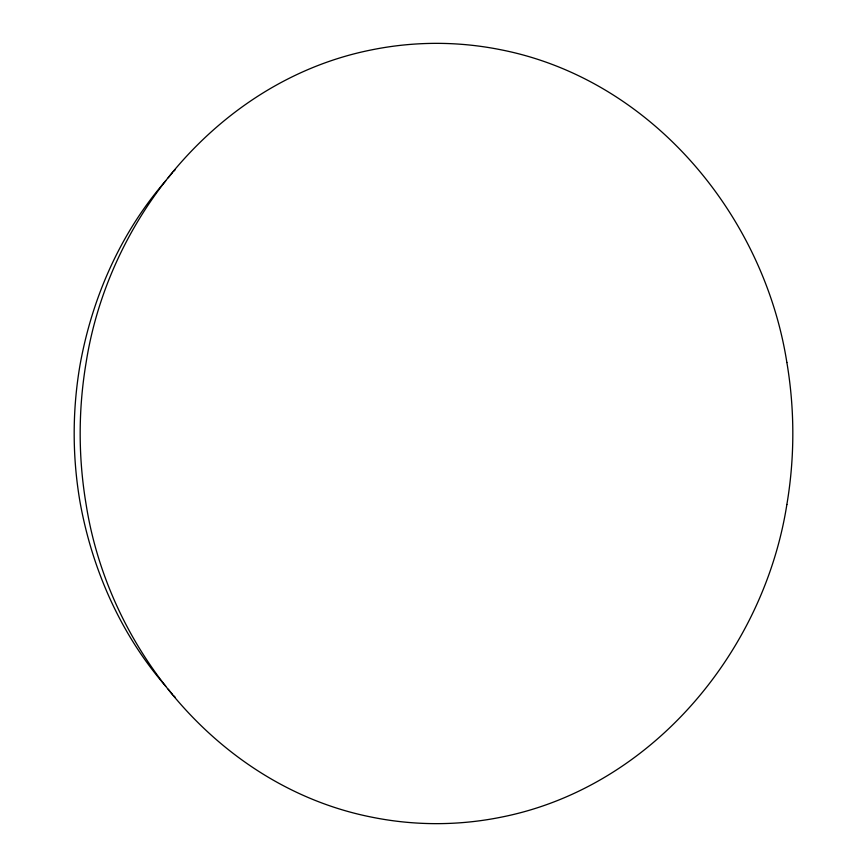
<?xml version="1.0" encoding="UTF-8"?>
<svg xmlns="http://www.w3.org/2000/svg" width="867" height="867" viewBox="0 0 867 867"><rect width="100%" height="100%" fill="white"/><g stroke="black" fill="none" stroke-linecap="round" stroke-linejoin="round"><path stroke-width="1.3" d="M786.868 504.496C763.675 652.255 651.052 787.518 501.332 817.137A326.22 326.155 90 0 1 371.661 817.137C221.952 787.518 109.329 652.255 86.126 504.496A426.38 426.282 -90 0 1 86.126 362.504C109.329 214.745 221.952 79.482 371.661 49.863A326.22 326.155 -90 0 1 501.332 49.863C651.052 79.482 763.675 214.745 786.868 362.504M165.705 180.824C120.405 232.952 91.804 298.367 79.829 366.123A404.651 404.564 -90 0 0 79.829 500.877C91.804 568.633 120.405 634.048 165.705 686.176M168.209 177.778L172.392 172.696M173.227 171.677L175.156 169.78M173.227 695.323L175.156 697.22M168.209 689.222L172.392 694.304M786.868 362.504A426.38 426.282 -90 0 1 786.868 504.496"/></g></svg>
